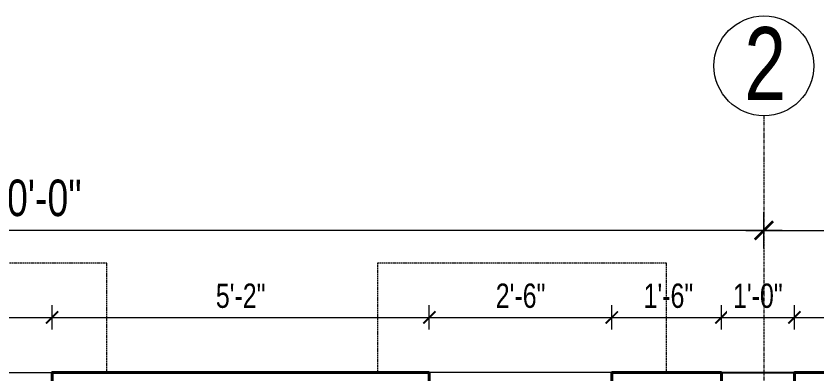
# Model space of a CAD drawing. Header units: inches. Extents: x 735 to 7643, y 526 to 1733.
# Drawn here: x 4814.4 to 4946.1, y 1453.8 to 1512.7 of the extents above; entities that cross this region are included whole.
import ezdxf

# ---------------------------------------------------------------- set-up
doc = ezdxf.new("R2010")
doc.units = ezdxf.units.IN
doc.header["$MEASUREMENT"] = 0
doc.linetypes.add('DASH', pattern=[0.35, 0.25, -0.1])
doc.linetypes.add('PHANTOMX2', pattern=[5, 2.5, -0.5, 0.5, -0.5, 0.5, -0.5])
doc.layers.add('COLLUM', color=1, linetype='Continuous')
for name, color, linetype, lineweight in [('Dimension', 22, 'Continuous', 13), ('Door & Window Dim', 5, 'Continuous', 15), ('grid', 9, 'Continuous', 13), ('Grid marker', 161, 'Continuous', 15), ('Grid Text', 5, 'Continuous', 15), ('Sunshed', 5, 'Continuous', 15), ('wall 05', 3, 'Continuous', 40), ('WINDOW', 140, 'Continuous', 9)]:
    doc.layers.add(name, color=color, linetype=linetype, lineweight=lineweight)
doc.styles.add('Swiss721', font='swisscl.ttf')
doc.dimstyles.new('DIM08', dxfattribs={"dimtxt": 8, "dimasz": 4, "dimexe": 4, "dimexo": 0, "dimgap": 3, "dimtad": 1, "dimdec": 1, "dimzin": 3, "dimdsep": 46, "dimlunit": 4, "dimtxsty": 'Swiss721', "dimblk": 'ARCHTICK', "dimcen": 0, "dimdle": 4, "dimclrd": 256, "dimclre": 256, "dimclrt": 256, "dimadec": 0, "dimazin": 0, "dimtfac": 1, "dimtdec": 1, "dimtofl": 0, "dimtmove": 0, "dimatfit": 3, "dimldrblk": 'ARCHTICK', "dimfxl": 4, "dimfxlon": 1, "dimtfill": 1, "dimtolj": 1, "dimtzin": 0, "dimlwd": 9, "dimlwe": 9, "dimarcsym": 0})

# ---------------------------------------------------------------- blocks, each defined once
blk = doc.blocks.new('_ArchTick')
at = {"color": 0, "linetype": 'ByBlock', "const_width": 0.15}
blk.add_lwpolyline([(-0.5, -0.5), (0.5, 0.5)], dxfattribs=at)
blk = doc.blocks.new('*D408')
at = {"layer": 'Defpoints', "color": 0, "transparency": 16777216}
for p in [(4820.34, 1463.14), (4748.34, 1454.08), (4820.34, 1454.08)]:
    blk.add_point(p, dxfattribs=at)
at = {"layer": 'Door & Window Dim', "lineweight": 9, "transparency": 16777216}
for p, q in [((4748.34, 1461.14), (4748.34, 1465.14)), ((4820.34, 1461.14), (4820.34, 1465.14)), ((4746.34, 1463.14), (4822.34, 1463.14))]:
    blk.add_line(p, q, dxfattribs=at)
at = {"layer": 'Door & Window Dim', "lineweight": 9, "transparency": 16777216, "xscale": 2, "yscale": 2, "zscale": 2, "rotation": 180}
blk.add_blockref('_ArchTick', (4748.34, 1463.14), dxfattribs=at)
at = {"layer": 'Door & Window Dim', "lineweight": 9, "transparency": 16777216, "xscale": 2, "yscale": 2, "zscale": 2}
blk.add_blockref('_ArchTick', (4820.34, 1463.14), dxfattribs=at)
at = {"layer": 'Door & Window Dim', "transparency": 16777216, "insert": (4784.34, 1466.69), "char_height": 4, "attachment_point": 5, "style": 'Swiss721', "bg_fill": 3, "box_fill_scale": 1.25, "bg_fill_color": 256, "bg_fill_true_color": 13158600, "bg_fill_transparency": 0}
blk.add_mtext('\\A1;6\'-0"', dxfattribs=at)
blk = doc.blocks.new('*D409')
at = {"layer": 'Defpoints', "color": 0, "transparency": 16777216}
for p in [(4882.36, 1463.14), (4820.34, 1454.08), (4882.36, 1454.08)]:
    blk.add_point(p, dxfattribs=at)
at = {"layer": 'Dimension', "lineweight": 9, "transparency": 16777216}
for p, q in [((4820.34, 1461.14), (4820.34, 1465.14)), ((4882.36, 1461.14), (4882.36, 1465.14)), ((4818.34, 1463.14), (4884.36, 1463.14))]:
    blk.add_line(p, q, dxfattribs=at)
at = {"layer": 'Dimension', "lineweight": 9, "transparency": 16777216, "xscale": 2, "yscale": 2, "zscale": 2, "rotation": 180}
blk.add_blockref('_ArchTick', (4820.34, 1463.14), dxfattribs=at)
at = {"layer": 'Dimension', "lineweight": 9, "transparency": 16777216, "xscale": 2, "yscale": 2, "zscale": 2}
blk.add_blockref('_ArchTick', (4882.36, 1463.14), dxfattribs=at)
at = {"layer": 'Dimension', "transparency": 16777216, "insert": (4851.35, 1466.69), "char_height": 4, "attachment_point": 5, "style": 'Swiss721', "bg_fill": 3, "box_fill_scale": 1.25, "bg_fill_color": 256, "bg_fill_true_color": 13158600, "bg_fill_transparency": 0}
blk.add_mtext('\\A1;5\'-2"', dxfattribs=at)
blk = doc.blocks.new('*D410')
at = {"layer": 'Defpoints', "color": 0, "transparency": 16777216}
for p in [(4912.36, 1463.14), (4882.36, 1454.08), (4912.36, 1454.08)]:
    blk.add_point(p, dxfattribs=at)
at = {"layer": 'Door & Window Dim', "lineweight": 9, "transparency": 16777216}
for p, q in [((4882.36, 1461.14), (4882.36, 1465.14)), ((4912.36, 1461.14), (4912.36, 1465.14)), ((4880.36, 1463.14), (4914.36, 1463.14))]:
    blk.add_line(p, q, dxfattribs=at)
at = {"layer": 'Door & Window Dim', "lineweight": 9, "transparency": 16777216, "xscale": 2, "yscale": 2, "zscale": 2, "rotation": 180}
blk.add_blockref('_ArchTick', (4882.36, 1463.14), dxfattribs=at)
at = {"layer": 'Door & Window Dim', "lineweight": 9, "transparency": 16777216, "xscale": 2, "yscale": 2, "zscale": 2}
blk.add_blockref('_ArchTick', (4912.36, 1463.14), dxfattribs=at)
at = {"layer": 'Door & Window Dim', "transparency": 16777216, "insert": (4897.36, 1466.69), "char_height": 4, "attachment_point": 5, "style": 'Swiss721', "bg_fill": 3, "box_fill_scale": 1.25, "bg_fill_color": 256, "bg_fill_true_color": 13158600, "bg_fill_transparency": 0}
blk.add_mtext('\\A1;2\'-6"', dxfattribs=at)
blk = doc.blocks.new('*D411')
at = {"layer": 'Defpoints', "color": 0, "transparency": 16777216}
for p in [(4930.36, 1463.14), (4912.36, 1454.08), (4930.36, 1454.08)]:
    blk.add_point(p, dxfattribs=at)
at = {"layer": 'Dimension', "lineweight": 9, "transparency": 16777216}
for p, q in [((4912.36, 1461.14), (4912.36, 1465.14)), ((4930.36, 1461.14), (4930.36, 1465.14)), ((4910.36, 1463.14), (4932.36, 1463.14))]:
    blk.add_line(p, q, dxfattribs=at)
at = {"layer": 'Dimension', "lineweight": 9, "transparency": 16777216, "xscale": 2, "yscale": 2, "zscale": 2, "rotation": 180}
blk.add_blockref('_ArchTick', (4912.36, 1463.14), dxfattribs=at)
at = {"layer": 'Dimension', "lineweight": 9, "transparency": 16777216, "xscale": 2, "yscale": 2, "zscale": 2}
blk.add_blockref('_ArchTick', (4930.36, 1463.14), dxfattribs=at)
at = {"layer": 'Dimension', "transparency": 16777216, "insert": (4921.66, 1466.69), "char_height": 4, "attachment_point": 5, "style": 'Swiss721', "bg_fill": 3, "box_fill_scale": 1.25, "bg_fill_color": 256, "bg_fill_true_color": 13158600, "bg_fill_transparency": 0}
blk.add_mtext('\\A1;1\'-6"', dxfattribs=at)
blk = doc.blocks.new('*D412')
at = {"layer": 'Defpoints', "color": 0, "transparency": 16777216}
for p in [(4942.36, 1463.14), (4930.36, 1454.08), (4942.36, 1454.08)]:
    blk.add_point(p, dxfattribs=at)
at = {"layer": 'Dimension', "lineweight": 9, "transparency": 16777216}
for p, q in [((4930.36, 1461.14), (4930.36, 1465.14)), ((4942.36, 1461.14), (4942.36, 1465.14)), ((4928.36, 1463.14), (4944.36, 1463.14))]:
    blk.add_line(p, q, dxfattribs=at)
at = {"layer": 'Dimension', "lineweight": 9, "transparency": 16777216, "xscale": 2, "yscale": 2, "zscale": 2, "rotation": 180}
blk.add_blockref('_ArchTick', (4930.36, 1463.14), dxfattribs=at)
at = {"layer": 'Dimension', "lineweight": 9, "transparency": 16777216, "xscale": 2, "yscale": 2, "zscale": 2}
blk.add_blockref('_ArchTick', (4942.36, 1463.14), dxfattribs=at)
at = {"layer": 'Dimension', "transparency": 16777216, "insert": (4936.36, 1466.69), "char_height": 4, "attachment_point": 5, "style": 'Swiss721', "bg_fill": 3, "box_fill_scale": 1.25, "bg_fill_color": 256, "bg_fill_true_color": 13158600, "bg_fill_transparency": 0}
blk.add_mtext('\\A1;1\'-0"', dxfattribs=at)
blk = doc.blocks.new('*D491')
at = {"layer": 'Defpoints', "color": 0, "transparency": 16777216}
for p in [(4969.36, 1463.14), (4942.36, 1454.08), (4969.36, 1454.08)]:
    blk.add_point(p, dxfattribs=at)
at = {"layer": 'Dimension', "lineweight": 9, "transparency": 16777216}
for p, q in [((4942.36, 1461.14), (4942.36, 1465.14)), ((4969.36, 1461.14), (4969.36, 1465.14)), ((4940.36, 1463.14), (4971.36, 1463.14))]:
    blk.add_line(p, q, dxfattribs=at)
at = {"layer": 'Dimension', "lineweight": 9, "transparency": 16777216, "xscale": 2, "yscale": 2, "zscale": 2, "rotation": 180}
blk.add_blockref('_ArchTick', (4942.36, 1463.14), dxfattribs=at)
at = {"layer": 'Dimension', "lineweight": 9, "transparency": 16777216, "xscale": 2, "yscale": 2, "zscale": 2}
blk.add_blockref('_ArchTick', (4969.36, 1463.14), dxfattribs=at)
at = {"layer": 'Dimension', "transparency": 16777216, "insert": (4957.36, 1466.69), "char_height": 4, "attachment_point": 5, "style": 'Swiss721', "bg_fill": 3, "box_fill_scale": 1.25, "bg_fill_color": 256, "bg_fill_true_color": 13158600, "bg_fill_transparency": 0}
blk.add_mtext('\\A1;2\'-3"', dxfattribs=at)
blk = doc.blocks.new('*D452')
at = {"layer": 'Defpoints', "color": 0, "transparency": 16777216}
for p in [(4697.36, 1477.46), (4937.36, 1472.15), (4697.36, 1454.38)]:
    blk.add_point(p, dxfattribs=at)
at = {"layer": 'Dimension', "lineweight": 9, "transparency": 16777216}
for p, q in [((4697.36, 1474.46), (4697.36, 1480.46)), ((4937.36, 1474.46), (4937.36, 1480.46)), ((4940.36, 1477.46), (4694.36, 1477.46))]:
    blk.add_line(p, q, dxfattribs=at)
at = {"layer": 'Dimension', "lineweight": 9, "transparency": 16777216, "xscale": 3, "yscale": 3, "zscale": 3, "rotation": 180}
blk.add_blockref('_ArchTick', (4697.36, 1477.46), dxfattribs=at)
at = {"layer": 'Dimension', "lineweight": 9, "transparency": 16777216, "xscale": 3, "yscale": 3, "zscale": 3}
blk.add_blockref('_ArchTick', (4937.36, 1477.46), dxfattribs=at)
at = {"layer": 'Dimension', "transparency": 16777216, "insert": (4817.36, 1482.78), "char_height": 6, "attachment_point": 5, "style": 'Swiss721', "bg_fill": 3, "box_fill_scale": 1.25, "bg_fill_color": 256, "bg_fill_true_color": 13158600, "bg_fill_transparency": 0}
blk.add_mtext('\\A1;20\'-0"', dxfattribs=at)
blk = doc.blocks.new('*D453')
at = {"layer": 'Defpoints', "color": 0, "transparency": 16777216}
for p in [(5107.36, 1477.46), (4937.36, 1472.15), (5107.36, 1459.57)]:
    blk.add_point(p, dxfattribs=at)
at = {"layer": 'Dimension', "lineweight": 9, "transparency": 16777216}
for p, q in [((4937.36, 1474.46), (4937.36, 1480.46)), ((5107.36, 1474.46), (5107.36, 1480.46)), ((4934.36, 1477.46), (5110.36, 1477.46))]:
    blk.add_line(p, q, dxfattribs=at)
at = {"layer": 'Dimension', "lineweight": 9, "transparency": 16777216, "xscale": 3, "yscale": 3, "zscale": 3, "rotation": 180}
blk.add_blockref('_ArchTick', (4937.36, 1477.46), dxfattribs=at)
at = {"layer": 'Dimension', "lineweight": 9, "transparency": 16777216, "xscale": 3, "yscale": 3, "zscale": 3}
blk.add_blockref('_ArchTick', (5107.36, 1477.46), dxfattribs=at)
at = {"layer": 'Dimension', "transparency": 16777216, "insert": (5022.36, 1482.72), "char_height": 6, "attachment_point": 5, "style": 'Swiss721', "bg_fill": 3, "box_fill_scale": 1.25, "bg_fill_color": 256, "bg_fill_true_color": 13158600, "bg_fill_transparency": 0}
blk.add_mtext('\\A1;14\'-2"', dxfattribs=at)

msp = doc.modelspace()

# ---------------------------------------------------------------- linework, layer by layer
at = {"layer": 'Grid marker'}
msp.add_circle((4937.36, 1504.54), 8.21, dxfattribs=at)
at = {"layer": 'WINDOW', "linetype": 'Continuous', "ltscale": 10}
for points in [[(4748.34, 1454.08), (4820.34, 1454.08)], [(4912.36, 1454.08), (4882.36, 1454.08)]]:
    msp.add_lwpolyline(points, dxfattribs=at)

# ---------------------------------------------------------------- texts
at = {"layer": 'Grid Text', "insert": (4937.57, 1510.91), "char_height": 12, "attachment_point": 2, "style": 'Swiss721'}
msp.add_mtext('2', dxfattribs=at)

# ---------------------------------------------------------------- next in the draw order: dimensions: what is measured, and where the dimension line sits
at = {"layer": 'Door & Window Dim'}
dim = msp.add_linear_dim(base=(4820.34, 1463.14), p1=(4748.34, 1454.08), p2=(4820.34, 1454.08), dimstyle='DIM08', override={"dimscale": 0.5, "dimarcsym": 2}, dxfattribs=at)
dim.commit()
dim.dimension.update_dxf_attribs({"geometry": '*D408', "text_midpoint": (4784.34, 1466.69)})

# ---------------------------------------------------------------- next in the draw order: dimensions: what is measured, and where the dimension line sits
at = {"layer": 'Dimension'}
dim = msp.add_linear_dim(base=(4882.36, 1463.14), p1=(4820.34, 1454.08), p2=(4882.36, 1454.08), dimstyle='DIM08', override={"dimscale": 0.5, "dimarcsym": 2}, dxfattribs=at)
dim.commit()
dim.dimension.update_dxf_attribs({"geometry": '*D409', "text_midpoint": (4851.35, 1466.69)})

# ---------------------------------------------------------------- next in the draw order: dimensions: what is measured, and where the dimension line sits
at = {"layer": 'Door & Window Dim'}
dim = msp.add_linear_dim(base=(4912.36, 1463.14), p1=(4882.36, 1454.08), p2=(4912.36, 1454.08), dimstyle='DIM08', override={"dimscale": 0.5, "dimarcsym": 2}, dxfattribs=at)
dim.commit()
dim.dimension.update_dxf_attribs({"geometry": '*D410', "text_midpoint": (4897.36, 1466.69)})

# ---------------------------------------------------------------- next in the draw order: linework, layer by layer
at = {"layer": 'wall 05'}
msp.add_lwpolyline([(4882.36, 1454.08), (4820.34, 1454.08), (4820.34, 1449.08), (4882.36, 1449.08)], close=True, dxfattribs=at)

# ---------------------------------------------------------------- next in the draw order: dimensions: what is measured, and where the dimension line sits
at = {"layer": 'Dimension'}
dim = msp.add_linear_dim(base=(4930.36, 1463.14), p1=(4912.36, 1454.08), p2=(4930.36, 1454.08), dimstyle='DIM08', override={"dimscale": 0.5, "dimarcsym": 2}, dxfattribs=at)
dim.commit()
dim.dimension.update_dxf_attribs({"geometry": '*D411', "text_midpoint": (4921.66, 1463.14), "dimtype": 160})

# ---------------------------------------------------------------- next in the draw order: dimensions: what is measured, and where the dimension line sits
dim = msp.add_linear_dim(base=(4942.36, 1463.14), p1=(4930.36, 1454.08), p2=(4942.36, 1454.08), dimstyle='DIM08', override={"dimscale": 0.5, "dimarcsym": 2}, dxfattribs=at)
dim.commit()
dim.dimension.update_dxf_attribs({"geometry": '*D412', "text_midpoint": (4936.36, 1463.14), "dimtype": 160})

# ---------------------------------------------------------------- next in the draw order: linework, layer by layer
at = {"layer": 'grid', "linetype": 'PHANTOMX2', "ltscale": 0.2}
msp.add_line((4937.36, 1496.33), (4937.36, 945.76), dxfattribs=at)
at = {"layer": 'wall 05'}
msp.add_lwpolyline([(4930.36, 1454.08), (4912.36, 1454.08), (4912.36, 1449.08), (4930.36, 1449.08)], close=True, dxfattribs=at)

# ---------------------------------------------------------------- next in the draw order: dimensions: what is measured, and where the dimension line sits
at = {"layer": 'Dimension'}
dim = msp.add_linear_dim(base=(4969.36, 1463.14), p1=(4942.36, 1454.08), p2=(4969.36, 1454.08), dimstyle='DIM08', override={"dimscale": 0.5, "dimarcsym": 2}, dxfattribs=at)
dim.commit()
dim.dimension.update_dxf_attribs({"geometry": '*D491', "text_midpoint": (4957.36, 1463.14), "dimtype": 160})

# ---------------------------------------------------------------- next in the draw order: linework, layer by layer
at = {"layer": 'COLLUM'}
msp.add_lwpolyline([(4930.36, 1454.08), (4942.36, 1454.08), (4942.36, 1442.08), (4930.36, 1442.08)], close=True, dxfattribs=at)
at = {"layer": 'wall 05'}
msp.add_lwpolyline([(4969.36, 1454.08), (4942.36, 1454.08), (4942.36, 1449.08), (4969.36, 1449.08)], close=True, dxfattribs=at)

# ---------------------------------------------------------------- next in the draw order: dimensions: what is measured, and where the dimension line sits
at = {"layer": 'Dimension'}
dim = msp.add_linear_dim(base=(4697.36, 1477.46), p1=(4937.36, 1472.15), p2=(4697.36, 1454.38), angle=180, dimstyle='DIM08', override={"dimscale": 0.75, "dimarcsym": 1}, dxfattribs=at)
dim.commit()
dim.dimension.update_dxf_attribs({"geometry": '*D452', "text_midpoint": (4817.36, 1482.78)})

# ---------------------------------------------------------------- next in the draw order: linework, layer by layer
at = {"layer": 'Sunshed', "linetype": 'DASH'}
for points in [[(4820.36, 1454.08), (4829.36, 1454.08), (4829.36, 1472.08), (4739.86, 1472.08), (4739.86, 1472.08), (4739.86, 1454.08), (4748.36, 1454.08)], [(4912.36, 1454.08), (4921.36, 1454.08), (4921.36, 1472.08), (4873.86, 1472.08), (4873.86, 1472.08), (4873.86, 1454.08), (4882.36, 1454.08)]]:
    msp.add_lwpolyline(points, dxfattribs=at)

# ---------------------------------------------------------------- next in the draw order: dimensions: what is measured, and where the dimension line sits
at = {"layer": 'Dimension'}
dim = msp.add_linear_dim(base=(5107.36, 1477.46), p1=(4937.36, 1472.15), p2=(5107.36, 1459.57), dimstyle='DIM08', override={"dimscale": 0.75, "dimarcsym": 1}, dxfattribs=at)
dim.commit()
dim.dimension.update_dxf_attribs({"geometry": '*D453', "text_midpoint": (5022.36, 1482.72)})

doc.saveas('drawing.dxf')
